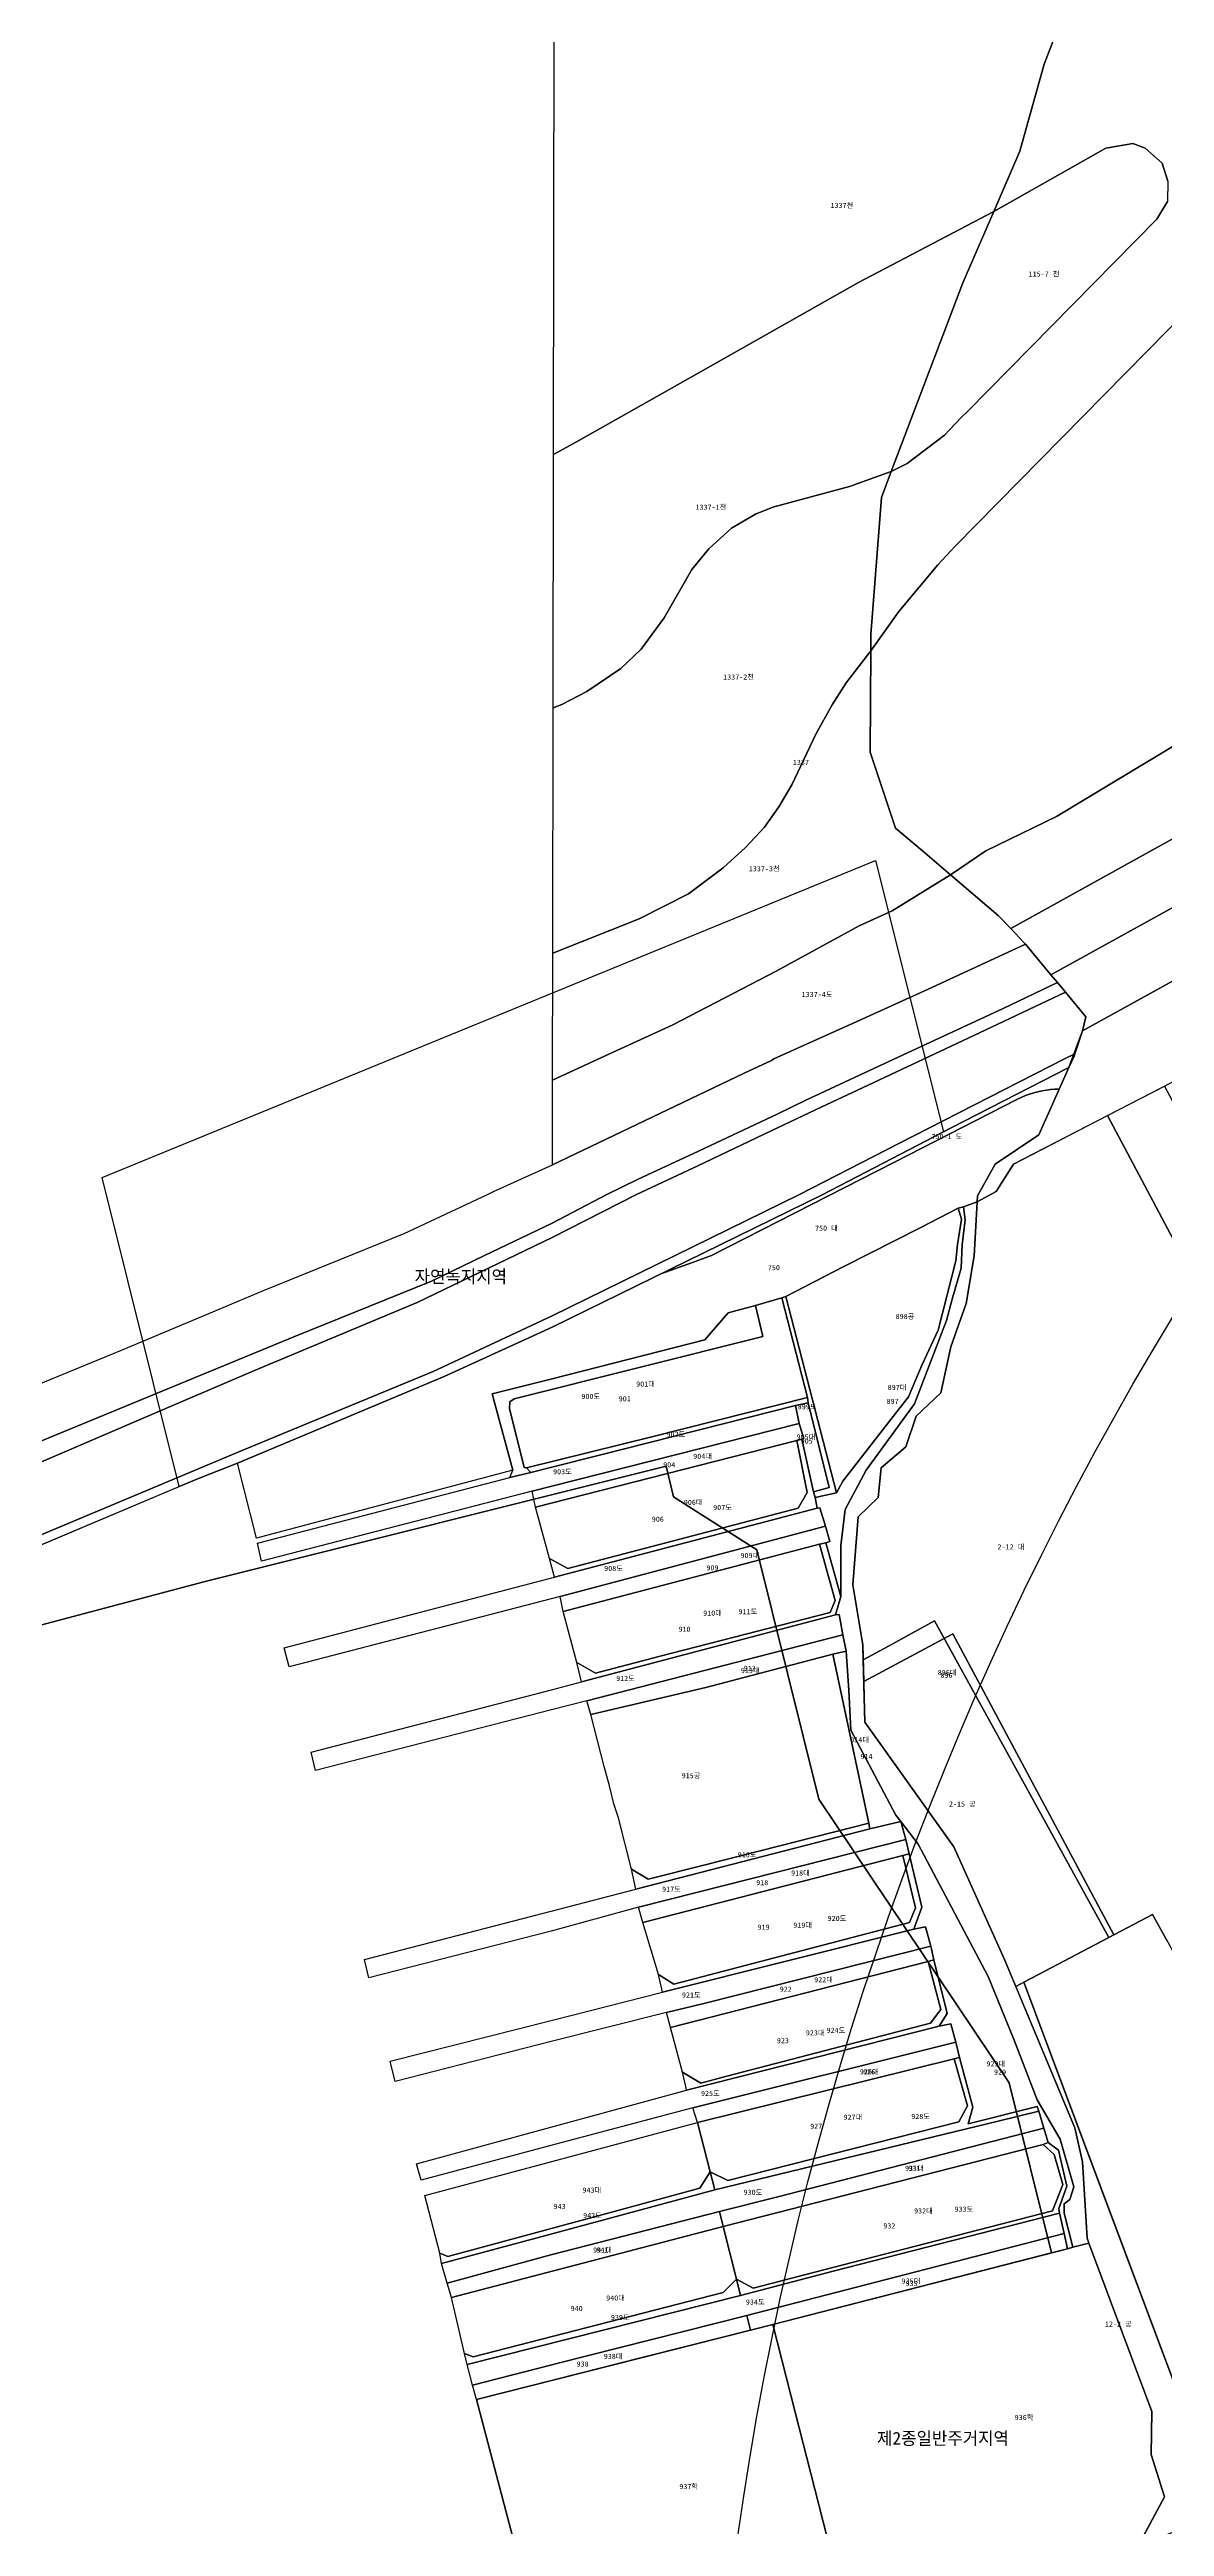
# Model space of a CAD drawing. Header units: metres. Extents: x 198218 to 208474, y 536547 to 547345.
# Drawn here: x 199020 to 199367, y 544816 to 545586 of the extents above; entities that cross this region are included whole.
import ezdxf
from ezdxf.enums import TextEntityAlignment as Align

# ---------------------------------------------------------------- set-up
doc = ezdxf.new("R2010")
doc.units = ezdxf.units.M
for name, color, linetype in [('CENTER_RADIUS', 1, 'Continuous'), ('PARCEL_BONBUN', 7, 'Continuous'), ('PARCEL_BUBUN', 8, 'Continuous'), ('PARCEL_LABEL', 3, 'Continuous'), ('ZONING', 5, 'Continuous'), ('ZONING_LABEL', 6, 'Continuous')]:
    doc.layers.add(name, color=color, linetype=linetype)

msp = doc.modelspace()

# ---------------------------------------------------------------- linework, layer by layer
at = {"layer": 'CENTER_RADIUS'}
msp.add_circle((200224.7, 544673.01), 1000, dxfattribs=at)
at = {"layer": 'PARCEL_BONBUN'}
for points in [[(199334.16, 545592.81), (199329.56, 545580.97), (199322.07, 545553.89), (199313.97, 545535.17), (199271.69, 545512.99), (199222.05, 545484.98), (199185.15, 545464.19), (199177.08, 545459.73), (199177.3, 545593.39), (199334.16, 545592.81)], [(199323.81, 545307.51), (199293.34, 545293.42), (199272.07, 545283.83), (199245.57, 545271.93), (199244.85, 545271.35), (199236.34, 545267.41), (199176.72, 545238.96), (199176.76, 545265.33), (199176.76, 545265.58), (199176.83, 545304.71), (199176.95, 545380.96), (199176.95, 545381.08), (199177.08, 545459.28), (199177.08, 545459.73), (199185.15, 545464.19), (199222.05, 545484.98), (199271.69, 545512.99), (199313.97, 545535.17), (199304.37, 545513), (199282.09, 545454.43), (199279, 545446.31), (199275.75, 545403.77), (199275.72, 545398.64), (199275.52, 545367.23), (199283.39, 545343.58), (199291.74, 545336.49), (199300.46, 545329.09), (199315.35, 545316.44), (199319.22, 545312.39), (199323.34, 545308.07), (199323.81, 545307.51)], [(199304.53, 545225.87), (199302.87, 545225.47), (199291.22, 545219.45), (199267.31, 545207.35), (199249.31, 545198.09), (199248.1, 545197.69), (199239.88, 545195.27), (199231.39, 545192.96), (199224.14, 545184.55), (199176.62, 545172.51), (199158.01, 545167.8), (199164.4, 545144.07), (199084.74, 545122.99), (199078.8, 545146.31), (199143.05, 545173.23), (199176.64, 545188.55), (199210.4, 545205.06), (199260.65, 545229.63), (199282.32, 545240.9), (199300.68, 545250.44), (199337.33, 545269.23), (199334.31, 545262.48), (199327.98, 545248.33), (199314.33, 545239.17), (199308.86, 545229.36), (199308.74, 545227.43), (199304.53, 545225.87)], [(199300.61, 545182.46), (199297.5, 545168.1), (199289.85, 545160.84), (199286.56, 545151.39), (199278.92, 545144.86), (199277.99, 545135.59), (199271.8, 545129.6), (199270.13, 545108.51), (199273.2, 545089.87), (199273.89, 545065.77), (199301.56, 545027.02), (199317.23, 544992.08), (199339.17, 544939.78), (199341.52, 544929.14), (199342.93, 544905.5), (199343.51, 544903.95), (199338.57, 544902.68), (199335.81, 544913.21), (199335.8, 544916.16), (199337.59, 544917.46), (199338.79, 544921.43), (199334.59, 544936.27), (199327.41, 544948.49), (199320.24, 544967.02), (199312.23, 544986.76), (199290.48, 545027.92), (199285.1, 545034.93), (199283.49, 545036.93), (199269.54, 545063.34), (199268.86, 545075.61), (199268.09, 545087.9), (199267.05, 545092.91), (199265.9, 545099.28), (199264.7, 545099.1), (199266.37, 545104.84), (199266.45, 545120.64), (199267.74, 545131.86), (199274.26, 545144.06), (199289.33, 545164.67), (199299.3, 545190.55), (199301.03, 545197.19), (199303.83, 545206.84), (199304.13, 545214.13), (199305.03, 545221.91), (199304.53, 545225.87), (199308.74, 545227.43), (199308.13, 545216.15), (199307.83, 545210.72), (199305.36, 545195.91), (199300.61, 545182.46)], [(199302.87, 545225.47), (199303.89, 545222.06), (199302.71, 545214.25), (199302.1, 545209.1), (199296.69, 545187.56), (199291.66, 545176.96), (199287.46, 545166.87), (199278.59, 545155.6), (199267.05, 545140.71), (199265.09, 545137.04), (199249.31, 545198.09), (199267.31, 545207.35), (199291.22, 545219.45), (199302.87, 545225.47)], [(199266.37, 545104.84), (199261.7, 545121.52), (199263, 545121.95), (199261.59, 545126.71), (199259.84, 545132.44), (199259.06, 545132.32), (199258.41, 545135.58), (199265.09, 545137.04), (199267.05, 545140.71), (199278.59, 545155.6), (199287.46, 545166.87), (199291.66, 545176.96), (199296.69, 545187.56), (199302.1, 545209.1), (199302.71, 545214.25), (199303.89, 545222.06), (199302.87, 545225.47), (199304.53, 545225.87), (199305.03, 545221.91), (199304.13, 545214.13), (199303.83, 545206.84), (199301.03, 545197.19), (199299.3, 545190.55), (199289.33, 545164.67), (199274.26, 545144.06), (199267.74, 545131.86), (199266.45, 545120.64), (199266.37, 545104.84)], [(199168.73, 545144.81), (199168.01, 545144.9), (199163.39, 545163.27), (199163.52, 545165.32), (199164.82, 545166.21), (199242.18, 545185.68), (199239.88, 545195.27), (199248.1, 545197.69), (199256.05, 545166.68), (199208.07, 545154.59), (199168.73, 545144.81)], [(199249.31, 545198.09), (199265.09, 545137.04), (199258.41, 545135.58), (199257.95, 545137.38), (199262.79, 545138.76), (199256.29, 545164.98), (199256.05, 545166.68), (199248.1, 545197.69), (199249.31, 545198.09)], [(199231.39, 545192.96), (199239.88, 545195.27), (199242.18, 545185.68), (199164.82, 545166.21), (199163.52, 545165.32), (199163.39, 545163.27), (199168.01, 545144.9), (199168.73, 545144.81), (199170.03, 545143.37), (199163.46, 545141.79), (199164.4, 545144.07), (199158.01, 545167.8), (199176.62, 545172.51), (199224.14, 545184.55), (199231.39, 545192.96)], [(199256.29, 545164.98), (199252.34, 545164.14), (199191.81, 545148.89), (199176.58, 545145.03), (199170.03, 545143.37), (199168.73, 545144.81), (199208.07, 545154.59), (199256.05, 545166.68), (199256.29, 545164.98)], [(199252.34, 545164.14), (199253.44, 545158.61), (199176.57, 545139.13), (199170.45, 545137.58), (199086.29, 545115.85), (199085.08, 545121.4), (199163.46, 545141.79), (199170.03, 545143.37), (199176.58, 545145.03), (199191.81, 545148.89), (199252.34, 545164.14)], [(199170.45, 545137.58), (199176.57, 545139.13), (199253.44, 545158.61), (199254.94, 545153.86), (199254.32, 545153.72), (199252.71, 545153.29), (199171.53, 545132.55), (199170.45, 545137.58)], [(199254.32, 545153.72), (199254.94, 545153.86), (199253.44, 545158.61), (199252.34, 545164.14), (199256.29, 545164.98), (199262.79, 545138.76), (199257.95, 545137.38), (199254.32, 545153.72)], [(199175.81, 545116.66), (199171.53, 545132.55), (199252.71, 545153.29), (199255.93, 545137.12), (199253.17, 545132.33), (199181.53, 545113.58), (199175.81, 545116.66)], [(199252.71, 545153.29), (199254.32, 545153.72), (199257.95, 545137.38), (199258.41, 545135.58), (199259.06, 545132.32), (199177.37, 545110.88), (199176.53, 545114), (199175.81, 545116.66), (199181.53, 545113.58), (199253.17, 545132.33), (199255.93, 545137.12), (199252.71, 545153.29)], [(199259.84, 545132.44), (199261.59, 545126.71), (199179.14, 545104.81), (199094.93, 545083.02), (199093.37, 545088.92), (199176.52, 545110.66), (199177.37, 545110.88), (199259.06, 545132.32), (199259.84, 545132.44)], [(199180.13, 545100.18), (199179.14, 545104.81), (199261.59, 545126.71), (199263, 545121.95), (199261.7, 545121.52), (199259.76, 545121.11), (199180.13, 545100.18)], [(199190.15, 545081.05), (199184.38, 545084.38), (199180.13, 545100.18), (199259.76, 545121.11), (199264.6, 545103.57), (199263.09, 545099.92), (199210.27, 545086.26), (199190.15, 545081.05)], [(199261.7, 545121.52), (199266.37, 545104.84), (199264.7, 545099.1), (199185.77, 545078.29), (199184.38, 545084.38), (199190.15, 545081.05), (199210.27, 545086.26), (199263.09, 545099.92), (199264.6, 545103.57), (199259.76, 545121.11), (199261.7, 545121.52)], [(199265.9, 545099.28), (199267.05, 545092.91), (199187.42, 545072.38), (199176.46, 545069.58), (199103.1, 545050.82), (199101.72, 545056.49), (199176.47, 545075.88), (199185.77, 545078.29), (199264.7, 545099.1), (199265.9, 545099.28)], [(199267.05, 545092.91), (199268.09, 545087.9), (199263.95, 545086.94), (199224.39, 545076.52), (199188.66, 545068.19), (199187.42, 545072.38), (199267.05, 545092.91)], [(199224.39, 545076.52), (199263.95, 545086.94), (199268.9, 545063.63), (199275.11, 545034.42), (199224.24, 545021.49), (199206.51, 545017.03), (199201.28, 545020.12), (199197.27, 545036.12), (199195.8, 545040.43), (199194.53, 545046.05), (199192.81, 545052.01), (199188.66, 545068.19), (199224.39, 545076.52)], [(199285.1, 545034.93), (199275.45, 545032.64), (199275.11, 545034.42), (199268.9, 545063.63), (199263.95, 545086.94), (199268.09, 545087.9), (199268.86, 545075.61), (199269.54, 545063.34), (199283.49, 545036.93), (199285.1, 545034.93)], [(199285.1, 545034.93), (199286.64, 545029.3), (199221.96, 545012.95), (199203.54, 545008.3), (199176.36, 545000.84), (199119.66, 544986.31), (199118.37, 544992.02), (199176.37, 545007.04), (199202.68, 545013.86), (199275.45, 545032.64), (199285.1, 545034.93)], [(199275.45, 545032.64), (199202.68, 545013.86), (199201.28, 545020.12), (199206.51, 545017.03), (199224.24, 545021.49), (199275.11, 545034.42), (199275.45, 545032.64)], [(199334.59, 544936.27), (199338.79, 544921.43), (199337.59, 544917.46), (199335.8, 544916.16), (199335.81, 544913.21), (199338.57, 544902.68), (199336.86, 544902.17), (199335.8, 544906.94), (199334.37, 544913.27), (199334.22, 544914.72), (199336.66, 544921.58), (199334.06, 544932.8), (199330.89, 544935.16), (199329.48, 544939.68), (199327.98, 544944.92), (199327.43, 544946.34), (199306.01, 544940.97), (199307.39, 544946.13), (199303.26, 544961.64), (199302.11, 544966.35), (199300.62, 544972.05), (199297, 544971.31), (199299.49, 544975.3), (199295.31, 544991.93), (199294.4, 544996.2), (199292.75, 545002.22), (199289.07, 545001.52), (199291.56, 545008.26), (199287.62, 545024.89), (199286.64, 545029.3), (199285.1, 545034.93), (199290.48, 545027.92), (199312.23, 544986.76), (199320.24, 544967.02), (199327.41, 544948.49), (199334.59, 544936.27)], [(199320.78, 544983.64), (199323.31, 544984.98), (199327.87, 544987.4), (199349.75, 544998.91), (199363.3, 545006.05), (199367.91, 544997.68), (199370.11, 544993.69), (199373.83, 544986.95), (199464.74, 545037.04), (199473.02, 545041.6), (199554.59, 544877.63), (199552.49, 544872.44), (199373.15, 544809.77), (199357.54, 544804.32), (199356.97, 544806.39), (199358.92, 544810.04), (199367, 544825.1), (199362.83, 544838.2), (199363.13, 544851.65), (199342.93, 544905.5), (199341.52, 544929.14), (199339.17, 544939.78), (199320.78, 544983.64)], [(199203.54, 545008.3), (199221.96, 545012.95), (199286.64, 545029.3), (199287.62, 545024.89), (199285.63, 545024.32), (199204.83, 545003.55), (199203.54, 545008.3)], [(199204.83, 545003.55), (199285.63, 545024.32), (199289.62, 545008.06), (199287.71, 545003.5), (199214.44, 544984.35), (199209.76, 544987.38), (199204.83, 545003.55)], [(199285.63, 545024.32), (199287.62, 545024.89), (199291.56, 545008.26), (199289.07, 545001.52), (199211.01, 544981.85), (199209.76, 544987.38), (199214.44, 544984.35), (199287.71, 545003.5), (199289.62, 545008.06), (199285.63, 545024.32)], [(199289.07, 545001.52), (199292.75, 545002.22), (199294.4, 544996.2), (199223.78, 544978.35), (199212.19, 544975.55), (199176.31, 544966.52), (199127.91, 544954.1), (199126.32, 544960.48), (199176.32, 544973.1), (199211.01, 544981.85), (199289.07, 545001.52)], [(199212.19, 544975.55), (199223.78, 544978.35), (199294.4, 544996.2), (199295.31, 544991.93), (199293.58, 544991.43), (199213.5, 544970.88), (199212.19, 544975.55)], [(199217.23, 544957.03), (199213.5, 544970.88), (199293.58, 544991.43), (199297.48, 544976.51), (199294.25, 544972.28), (199231, 544955.79), (199222.9, 544953.66), (199217.23, 544957.03)], [(199293.58, 544991.43), (199295.31, 544991.93), (199299.49, 544975.3), (199297, 544971.31), (199218.45, 544951.49), (199218.17, 544952.6), (199217.23, 544957.03), (199222.9, 544953.66), (199231, 544955.79), (199294.25, 544972.28), (199297.48, 544976.51), (199293.58, 544991.43)], [(199297, 544971.31), (199300.62, 544972.05), (199302.11, 544966.35), (199220.37, 544945.99), (199176.26, 544934.24), (199135.91, 544923.49), (199134.45, 544928.6), (199176.27, 544939.92), (199218.45, 544951.49), (199297, 544971.31)], [(199302.11, 544966.35), (199303.26, 544961.64), (199301.65, 544961.23), (199221.82, 544941.4), (199220.37, 544945.99), (199302.11, 544966.35)], [(199221.82, 544941.4), (199301.65, 544961.23), (199305.73, 544946.54), (199303.08, 544941.6), (199231.29, 544923.38), (199225.77, 544926.11), (199221.82, 544941.4)], [(199303.26, 544961.64), (199307.39, 544946.13), (199306.01, 544940.97), (199327.43, 544946.34), (199327.98, 544944.92), (199315.31, 544941.8), (199227.27, 544920.43), (199225.77, 544926.11), (199231.29, 544923.38), (199303.08, 544941.6), (199305.73, 544946.54), (199301.65, 544961.23), (199303.26, 544961.64)], [(199315.31, 544941.8), (199327.98, 544944.92), (199329.48, 544939.68), (199247.19, 544918.41), (199228.64, 544913.73), (199176.21, 544900.33), (199143.98, 544891.51), (199142.23, 544897.64), (199176.22, 544906.75), (199227.27, 544920.43), (199315.31, 544941.8)], [(199141.72, 544900.76), (199137.1, 544918.69), (199221.82, 544941.4), (199225.77, 544926.11), (199222.56, 544921.01), (199197.03, 544914.01), (199144.2, 544899.79), (199141.72, 544900.76)], [(199329.48, 544939.68), (199330.89, 544935.16), (199329.31, 544934.54), (199229.82, 544909.12), (199228.64, 544913.73), (199247.19, 544918.41), (199329.48, 544939.68)], [(199233.99, 544892.68), (199229.82, 544909.12), (199329.31, 544934.54), (199332.72, 544931.47), (199335.4, 544922.11), (199332.24, 544913.97), (199266.68, 544897.09), (199239.16, 544889.94), (199233.99, 544892.68)], [(199330.89, 544935.16), (199334.06, 544932.8), (199336.66, 544921.58), (199334.22, 544914.72), (199334.37, 544913.27), (199264.07, 544895.19), (199235.2, 544887.66), (199233.99, 544892.68), (199239.16, 544889.94), (199266.68, 544897.09), (199332.24, 544913.97), (199335.4, 544922.11), (199332.72, 544931.47), (199329.31, 544934.54), (199330.89, 544935.16)], [(199225.77, 544926.11), (199227.27, 544920.43), (199176.22, 544906.75), (199142.23, 544897.64), (199141.72, 544900.76), (199144.2, 544899.79), (199197.03, 544914.01), (199222.56, 544921.01), (199225.77, 544926.11)], [(199229.82, 544909.12), (199145.33, 544887.01), (199143.98, 544891.51), (199176.21, 544900.33), (199228.64, 544913.73), (199229.82, 544909.12)], [(199334.37, 544913.27), (199335.8, 544906.94), (199237.17, 544881.39), (199178.12, 544866.53), (199176.54, 544866.12), (199151.92, 544859.8), (199150.24, 544866.17), (199235.2, 544887.66), (199264.07, 544895.19), (199334.37, 544913.27)], [(199149.4, 544869.63), (199145.33, 544887.01), (199229.82, 544909.12), (199233.99, 544892.68), (199229.87, 544888.57), (199152.13, 544868.56), (199149.4, 544869.63)], [(199336.86, 544902.17), (199245.28, 544878.67), (199238.29, 544876.88), (199237.17, 544881.39), (199335.8, 544906.94), (199336.86, 544902.17)], [(199343.51, 544903.95), (199363.13, 544851.65), (199362.83, 544838.2), (199367, 544825.1), (199356.97, 544806.39), (199357.54, 544804.32), (199270.47, 544779.58), (199265.66, 544798.72), (199252.19, 544851.36), (199245.28, 544878.67), (199336.86, 544902.17), (199338.57, 544902.68), (199343.51, 544903.95)], [(199233.99, 544892.68), (199235.2, 544887.66), (199150.24, 544866.17), (199149.4, 544869.63), (199152.13, 544868.56), (199229.87, 544888.57), (199233.99, 544892.68)], [(199151.92, 544859.8), (199176.54, 544866.12), (199178.12, 544866.53), (199237.17, 544881.39), (199238.29, 544876.88), (199195.63, 544866.1), (199192.44, 544865.29), (199153.11, 544855.3), (199151.92, 544859.8)], [(199238.29, 544876.88), (199245.28, 544878.67), (199252.19, 544851.36), (199265.66, 544798.72), (199270.47, 544779.58), (199222.25, 544767.08), (199179.59, 544755.05), (199176.02, 544768.57), (199153.11, 544855.3), (199192.44, 544865.29), (199195.63, 544866.1), (199238.29, 544876.88)]]:
    msp.add_lwpolyline(points, close=True, dxfattribs=at)
for points in [[(199454.65, 545308.61), (199320.08, 545239.21), (199314.74, 545230.73), (199308.74, 545227.43), (199308.74, 545227.43), (199308.86, 545229.36), (199314.33, 545239.17), (199327.98, 545248.33), (199337.33, 545269.23), (199338.92, 545272.77), (199339.13, 545273.42), (199341.5, 545280.57), (199342.58, 545284.95), (199336.23, 545292.58), (199333.73, 545295.59), (199331.71, 545298.01), (199323.81, 545307.51), (199323.34, 545308.07), (199319.22, 545312.39), (199315.35, 545316.44), (199300.46, 545329.09), (199291.74, 545336.49), (199283.39, 545343.58), (199275.52, 545367.23), (199275.72, 545398.64), (199275.75, 545403.77), (199279, 545446.31), (199282.09, 545454.43), (199304.37, 545513), (199313.97, 545535.17), (199322.07, 545553.89), (199329.56, 545580.97), (199334.16, 545592.81)], [(199017.05, 545170.82), (199042.82, 545181.43), (199071.23, 545193.3), (199086.98, 545199.88), (199130.61, 545217.61), (199156.53, 545229.78), (199158.43, 545230.67), (199176.72, 545238.96), (199236.34, 545267.41), (199244.85, 545271.35), (199245.57, 545271.93), (199272.07, 545283.83), (199293.34, 545293.42), (199323.81, 545307.51), (199331.71, 545298.01), (199333.73, 545295.59), (199316.82, 545287.53), (199284.26, 545272.47), (199255.5, 545259.04), (199246.57, 545254.76), (199220.56, 545242.47), (199203.39, 545234.55), (199193.63, 545229.73), (199176.69, 545220.88), (199155.42, 545210.71), (199139.2, 545202.82), (199096.32, 545185.49), (199047.39, 545165.3), (198979.91, 545137.55)], [(199009.02, 545142.87), (199049.47, 545160.23), (199084.17, 545175.03), (199134.72, 545196.15), (199176.68, 545216.4), (199202.91, 545229.71), (199221.99, 545238.65), (199244.74, 545249.56), (199260.47, 545257), (199274.85, 545263.72), (199309.56, 545279.97), (199336.23, 545292.58), (199342.58, 545284.95), (199341.5, 545280.57), (199339.13, 545273.42), (199335.89, 545271.89), (199284.46, 545245.58), (199253.35, 545229.64), (199176.65, 545192.08), (199139.7, 545174.73), (199080.5, 545150.32), (198979.15, 545107.86)], [(198979.91, 545137.55), (199047.39, 545165.3), (199096.32, 545185.49), (199139.2, 545202.82), (199155.42, 545210.71), (199176.69, 545220.88), (199193.63, 545229.73), (199203.39, 545234.55), (199220.56, 545242.47), (199246.57, 545254.76), (199255.5, 545259.04), (199284.26, 545272.47), (199316.82, 545287.53), (199333.73, 545295.59), (199336.23, 545292.58), (199309.56, 545279.97), (199274.85, 545263.72), (199260.47, 545257), (199244.74, 545249.56), (199221.99, 545238.65), (199202.91, 545229.71), (199176.68, 545216.4), (199134.72, 545196.15), (199084.17, 545175.03), (199049.47, 545160.23), (199009.02, 545142.87)], [(198979.15, 545107.86), (199080.5, 545150.32), (199139.7, 545174.73), (199176.65, 545192.08), (199253.35, 545229.64), (199284.46, 545245.58), (199335.89, 545271.89), (199339.13, 545273.42), (199339.13, 545273.42), (199338.92, 545272.77), (199337.33, 545269.23), (199300.68, 545250.44), (199282.32, 545240.9), (199260.65, 545229.63), (199176.64, 545188.55), (199143.05, 545173.23), (199078.8, 545146.31), (199067.26, 545141.75), (198982.21, 545105.84)], [(199367.91, 544997.68), (199363.3, 545006.05), (199349.75, 544998.92), (199327.87, 544987.4), (199320.78, 544983.64), (199317.23, 544992.08), (199301.56, 545027.02), (199301.56, 545027.02), (199273.89, 545065.77), (199273.34, 545085.12), (199273.2, 545089.87), (199270.13, 545108.51), (199271.8, 545129.6), (199277.99, 545135.59), (199278.92, 545144.86), (199286.56, 545151.39), (199289.85, 545160.84), (199297.5, 545168.1), (199300.61, 545182.46), (199305.36, 545195.91), (199307.83, 545210.72), (199308.13, 545216.15), (199308.74, 545227.43), (199314.74, 545230.73), (199320.08, 545239.21), (199349.25, 545254.26), (199367.03, 545263.42)]]:
    msp.add_lwpolyline(points, dxfattribs=at)
at = {"layer": 'PARCEL_BUBUN'}
for points in [[(199841.87, 545656.81), (199658.51, 545554.39), (199660.31, 545549.67), (199633.94, 545535.3), (199562.6, 545488.88), (199565.1, 545484.07), (199482.56, 545431.99), (199435.28, 545402.15), (199431.87, 545406.2), (199370.42, 545369.49), (199333.41, 545347.19), (199311.45, 545336.49), (199300.46, 545329.09), (199291.74, 545336.49), (199283.39, 545343.58), (199275.52, 545367.23), (199275.72, 545398.64), (199284.43, 545410.88), (199296.6, 545425.45), (199301.99, 545431.24), (199381.28, 545511.81), (199464.77, 545595.04)], [(199368.09, 545544.63), (199366.27, 545550.26), (199360.98, 545554.91), (199357.2, 545556.35), (199354.78, 545555.93), (199348.78, 545554.87), (199313.97, 545535.17), (199322.07, 545553.89), (199329.56, 545580.97), (199334.16, 545592.81)], [(199381.28, 545511.81), (199301.99, 545431.24), (199296.6, 545425.45), (199284.43, 545410.88), (199275.72, 545398.64), (199275.75, 545403.77), (199279, 545446.31), (199282.09, 545454.43), (199287.07, 545456.88), (199298.61, 545465.7), (199303.82, 545471.22), (199305.76, 545473.07), (199364.6, 545532.78), (199367.96, 545538.32)], [(199017.05, 545170.82), (199042.82, 545181.43), (199071.23, 545193.3), (199086.98, 545199.88), (199130.61, 545217.61), (199156.53, 545229.78), (199158.43, 545230.67), (199176.72, 545238.96), (199236.34, 545267.41), (199244.85, 545271.35), (199245.57, 545271.93), (199272.07, 545283.83), (199293.34, 545293.42), (199323.81, 545307.51), (199331.71, 545298.01), (199333.73, 545295.59), (199316.82, 545287.53), (199284.26, 545272.47), (199255.5, 545259.04), (199246.57, 545254.76), (199220.56, 545242.47), (199203.39, 545234.55), (199193.63, 545229.73), (199176.69, 545220.88), (199155.42, 545210.71), (199139.2, 545202.82), (199096.32, 545185.49), (199047.39, 545165.3), (198979.91, 545137.55)], [(199009.02, 545142.87), (199049.47, 545160.23), (199084.17, 545175.03), (199134.72, 545196.15), (199176.68, 545216.4), (199202.91, 545229.71), (199221.99, 545238.65), (199244.74, 545249.56), (199260.47, 545257), (199274.85, 545263.72), (199309.56, 545279.97), (199336.23, 545292.58), (199342.58, 545284.95), (199341.5, 545280.57), (199339.13, 545273.42), (199335.89, 545271.89), (199284.46, 545245.58), (199253.35, 545229.64), (199176.65, 545192.08), (199139.7, 545174.73), (199080.5, 545150.32), (198979.15, 545107.86)], [(198979.91, 545137.55), (199047.39, 545165.3), (199096.32, 545185.49), (199139.2, 545202.82), (199155.42, 545210.71), (199176.69, 545220.88), (199193.63, 545229.73), (199203.39, 545234.55), (199220.56, 545242.47), (199246.57, 545254.76), (199255.5, 545259.04), (199284.26, 545272.47), (199316.82, 545287.53), (199333.73, 545295.59), (199336.23, 545292.58), (199309.56, 545279.97), (199274.85, 545263.72), (199260.47, 545257), (199244.74, 545249.56), (199221.99, 545238.65), (199202.91, 545229.71), (199176.68, 545216.4), (199134.72, 545196.15), (199084.17, 545175.03), (199049.47, 545160.23), (199009.02, 545142.87)], [(198979.15, 545107.86), (199080.5, 545150.32), (199139.7, 545174.73), (199176.65, 545192.08), (199253.35, 545229.64), (199284.46, 545245.58), (199335.89, 545271.89), (199339.13, 545273.42), (199339.13, 545273.42), (199338.92, 545272.77), (199337.33, 545269.23), (199300.68, 545250.44), (199282.32, 545240.9), (199260.65, 545229.63), (199176.64, 545188.55), (199143.05, 545173.23), (199078.8, 545146.31), (199067.26, 545141.75), (198982.21, 545105.84)], [(199367.91, 544997.68), (199363.3, 545006.05), (199349.75, 544998.92), (199331.39, 545032.23), (199295.48, 545097.32), (199281.21, 545089.45), (199273.34, 545085.12), (199273.2, 545089.87), (199270.13, 545108.51), (199270.13, 545108.51), (199271.8, 545129.6), (199277.99, 545135.59), (199278.92, 545144.86), (199286.56, 545151.39), (199289.85, 545160.84), (199297.5, 545168.1), (199300.61, 545182.46), (199305.36, 545195.91), (199307.83, 545210.72), (199308.13, 545216.15), (199308.74, 545227.43), (199314.74, 545230.73), (199320.08, 545239.21), (199349.25, 545254.26), (199437.31, 545088.65)]]:
    msp.add_lwpolyline(points, dxfattribs=at)
for points in [[(199334.16, 545592.81), (199329.56, 545580.97), (199322.07, 545553.89), (199313.97, 545535.17), (199271.69, 545512.99), (199222.05, 545484.98), (199185.15, 545464.19), (199177.08, 545459.73), (199177.3, 545593.39), (199334.16, 545592.81)], [(199313.97, 545535.17), (199348.78, 545554.87), (199357.2, 545556.35), (199360.98, 545554.91), (199366.27, 545550.26), (199368.09, 545544.63), (199367.96, 545538.32), (199364.6, 545532.78), (199305.76, 545473.07), (199303.82, 545471.22), (199298.61, 545465.7), (199287.07, 545456.88), (199282.09, 545454.43), (199304.37, 545513), (199313.97, 545535.17)], [(199271.69, 545512.99), (199313.97, 545535.17), (199304.37, 545513), (199282.09, 545454.43), (199269.09, 545449.78), (199245.31, 545443.28), (199239.85, 545441.1), (199232.42, 545436.75), (199225.36, 545430.42), (199220.07, 545423.98), (199211.5, 545408.91), (199204.31, 545399.15), (199198.02, 545393.22), (199187.44, 545386), (199179.64, 545381.98), (199176.95, 545380.96), (199176.95, 545381.08), (199177.08, 545459.28), (199177.08, 545459.73), (199185.15, 545464.19), (199222.05, 545484.98), (199271.69, 545512.99)], [(199300.46, 545329.09), (199311.45, 545336.49), (199333.41, 545347.19), (199370.42, 545369.49), (199431.87, 545406.2), (199435.28, 545402.15), (199482.56, 545431.99), (199539.4, 545467.86), (199553.54, 545442.16), (199319.22, 545312.39), (199315.35, 545316.44), (199300.46, 545329.09)], [(199269.09, 545449.78), (199282.09, 545454.43), (199279, 545446.31), (199275.75, 545403.77), (199275.72, 545398.64), (199268.01, 545388.79), (199263.71, 545381.92), (199258.67, 545372.82), (199251.14, 545357.01), (199247.17, 545350.26), (199242.63, 545343.86), (199236.72, 545337.61), (199229.85, 545331.24), (199219.02, 545323.18), (199203.74, 545315.41), (199176.83, 545304.71), (199176.95, 545380.96), (199179.64, 545381.98), (199187.44, 545386), (199198.02, 545393.22), (199204.31, 545399.15), (199211.5, 545408.91), (199220.07, 545423.98), (199225.36, 545430.42), (199232.42, 545436.75), (199239.85, 545441.1), (199245.31, 545443.28), (199269.09, 545449.78)], [(199319.22, 545312.39), (199553.54, 545442.16), (199562.72, 545425.47), (199331.71, 545298.01), (199323.81, 545307.51), (199323.34, 545308.07), (199319.22, 545312.39)], [(199331.71, 545298.01), (199562.72, 545425.47), (199572.36, 545407.95), (199341.5, 545280.57), (199342.58, 545284.95), (199336.23, 545292.58), (199333.73, 545295.59), (199331.71, 545298.01)], [(199341.5, 545280.57), (199572.36, 545407.95), (199587.28, 545380.83), (199454.65, 545308.61), (199320.08, 545239.21), (199314.74, 545230.73), (199308.74, 545227.43), (199308.86, 545229.36), (199314.33, 545239.17), (199327.98, 545248.33), (199337.33, 545269.23), (199338.92, 545272.77), (199339.13, 545273.42), (199341.5, 545280.57)], [(199275.72, 545398.64), (199275.52, 545367.23), (199283.39, 545343.58), (199291.74, 545336.49), (199300.46, 545329.09), (199282.35, 545317.94), (199272.15, 545313.26), (199246.28, 545299.18), (199214.2, 545282.44), (199202.87, 545277.31), (199193.15, 545272.79), (199176.76, 545265.33), (199176.76, 545265.58), (199176.83, 545304.71), (199203.74, 545315.41), (199219.02, 545323.18), (199229.85, 545331.24), (199236.72, 545337.61), (199242.63, 545343.86), (199247.17, 545350.26), (199251.14, 545357.01), (199258.67, 545372.82), (199263.71, 545381.92), (199268.01, 545388.79), (199275.72, 545398.64)], [(199282.35, 545317.94), (199300.46, 545329.09), (199315.35, 545316.44), (199319.22, 545312.39), (199323.34, 545308.07), (199323.81, 545307.51), (199293.34, 545293.42), (199272.07, 545283.83), (199245.57, 545271.93), (199244.85, 545271.35), (199236.34, 545267.41), (199176.72, 545238.96), (199176.76, 545265.33), (199193.15, 545272.79), (199202.87, 545277.31), (199214.2, 545282.44), (199246.28, 545299.18), (199272.15, 545313.26), (199282.35, 545317.94)], [(199226.16, 545210.84), (199220.3, 545208.59), (199210.4, 545205.06), (199260.65, 545229.63), (199282.32, 545240.9), (199300.68, 545250.44), (199337.33, 545269.23), (199334.31, 545262.48), (199334.31, 545262.48), (199332.96, 545262.45), (199331.62, 545262.36), (199330.29, 545262.2), (199328.96, 545261.98), (199327.65, 545261.7), (199326.35, 545261.35), (199325.07, 545260.95), (199323.81, 545260.49), (199322.64, 545259.99), (199321.36, 545259.38), (199283.06, 545239.85), (199226.16, 545210.84)], [(199210.4, 545205.06), (199220.3, 545208.59), (199226.16, 545210.84), (199283.06, 545239.85), (199321.36, 545259.38), (199322.64, 545259.99), (199323.81, 545260.49), (199325.07, 545260.95), (199326.35, 545261.35), (199327.65, 545261.7), (199328.96, 545261.98), (199330.29, 545262.2), (199331.62, 545262.36), (199332.96, 545262.45), (199334.31, 545262.48), (199334.31, 545262.48), (199327.98, 545248.33), (199314.33, 545239.17), (199308.86, 545229.36), (199308.74, 545227.43), (199304.53, 545225.87), (199302.87, 545225.47), (199291.22, 545219.45), (199267.31, 545207.35), (199249.31, 545198.09), (199248.1, 545197.69), (199239.88, 545195.27), (199231.39, 545192.96), (199224.14, 545184.55), (199176.62, 545172.51), (199158.01, 545167.8), (199164.4, 545144.07), (199084.74, 545122.99), (199078.8, 545146.31), (199143.05, 545173.23), (199176.64, 545188.55), (199210.4, 545205.06)], [(199349.25, 545254.26), (199367.03, 545263.42), (199371.2, 545255.6), (199371.21, 545255.57), (199371.21, 545255.57), (199450.9, 545105.67), (199553.61, 545162.34), (199556.8, 545156.55), (199456.37, 545101.16), (199478.17, 545054.47), (199469.1, 545049.47), (199469.59, 545048.49), (199473.02, 545041.6), (199464.76, 545037.04), (199437.31, 545088.65), (199349.25, 545254.26)], [(199308.74, 545227.43), (199308.13, 545216.15), (199307.83, 545210.72), (199305.36, 545195.91), (199300.61, 545182.46), (199297.5, 545168.1), (199289.85, 545160.84), (199286.56, 545151.39), (199278.92, 545144.86), (199277.99, 545135.59), (199271.8, 545129.6), (199270.13, 545108.51), (199273.2, 545089.87), (199273.89, 545065.77), (199301.56, 545027.02), (199317.23, 544992.08), (199339.17, 544939.78), (199341.52, 544929.14), (199342.93, 544905.5), (199343.51, 544903.95), (199338.57, 544902.68), (199335.81, 544913.21), (199335.8, 544916.16), (199337.59, 544917.46), (199338.79, 544921.43), (199334.59, 544936.27), (199327.41, 544948.49), (199320.24, 544967.02), (199312.23, 544986.76), (199290.48, 545027.92), (199285.1, 545034.93), (199283.49, 545036.93), (199269.54, 545063.34), (199268.86, 545075.61), (199268.09, 545087.9), (199267.05, 545092.91), (199265.9, 545099.28), (199264.7, 545099.1), (199266.37, 545104.84), (199266.45, 545120.64), (199267.74, 545131.86), (199274.26, 545144.06), (199289.33, 545164.67), (199299.3, 545190.55), (199301.03, 545197.19), (199303.83, 545206.84), (199304.13, 545214.13), (199305.03, 545221.91), (199304.53, 545225.87), (199308.74, 545227.43)], [(199302.87, 545225.47), (199303.89, 545222.06), (199302.71, 545214.25), (199302.1, 545209.1), (199296.69, 545187.56), (199291.66, 545176.96), (199287.46, 545166.87), (199278.59, 545155.6), (199267.05, 545140.71), (199265.09, 545137.04), (199249.31, 545198.09), (199267.31, 545207.35), (199291.22, 545219.45), (199302.87, 545225.47)], [(199304.53, 545225.87), (199305.03, 545221.91), (199304.13, 545214.13), (199303.83, 545206.84), (199301.03, 545197.19), (199299.3, 545190.55), (199289.33, 545164.67), (199274.26, 545144.06), (199267.74, 545131.86), (199266.45, 545120.64), (199266.37, 545104.84), (199261.7, 545121.52), (199263, 545121.95), (199261.59, 545126.71), (199259.84, 545132.44), (199259.06, 545132.32), (199258.41, 545135.58), (199265.09, 545137.04), (199267.05, 545140.71), (199278.59, 545155.6), (199287.46, 545166.87), (199291.66, 545176.96), (199296.69, 545187.56), (199302.1, 545209.1), (199302.71, 545214.25), (199303.89, 545222.06), (199302.87, 545225.47), (199304.53, 545225.87)], [(199239.88, 545195.27), (199248.1, 545197.69), (199256.05, 545166.68), (199208.07, 545154.59), (199168.73, 545144.81), (199168.01, 545144.9), (199163.39, 545163.27), (199163.52, 545165.32), (199164.82, 545166.21), (199242.18, 545185.68), (199239.88, 545195.27)], [(199249.31, 545198.09), (199265.09, 545137.04), (199258.41, 545135.58), (199257.95, 545137.38), (199262.79, 545138.76), (199256.29, 545164.98), (199256.05, 545166.68), (199248.1, 545197.69), (199249.31, 545198.09)], [(199231.39, 545192.96), (199239.88, 545195.27), (199242.18, 545185.68), (199164.82, 545166.21), (199163.52, 545165.32), (199163.39, 545163.27), (199168.01, 545144.9), (199168.73, 545144.81), (199170.03, 545143.37), (199163.46, 545141.79), (199164.4, 545144.07), (199158.01, 545167.8), (199176.62, 545172.51), (199224.14, 545184.55), (199231.39, 545192.96)], [(199256.29, 545164.98), (199252.34, 545164.14), (199191.81, 545148.89), (199176.58, 545145.03), (199170.03, 545143.37), (199168.73, 545144.81), (199208.07, 545154.59), (199256.05, 545166.68), (199256.29, 545164.98)], [(199252.34, 545164.14), (199253.44, 545158.61), (199176.57, 545139.13), (199170.45, 545137.58), (199086.29, 545115.85), (199085.08, 545121.4), (199163.46, 545141.79), (199170.03, 545143.37), (199176.58, 545145.03), (199191.81, 545148.89), (199252.34, 545164.14)], [(199253.44, 545158.61), (199254.94, 545153.86), (199254.32, 545153.72), (199252.71, 545153.29), (199171.53, 545132.55), (199170.45, 545137.58), (199176.57, 545139.13), (199253.44, 545158.61)], [(199252.34, 545164.14), (199256.29, 545164.98), (199262.79, 545138.76), (199257.95, 545137.38), (199254.32, 545153.72), (199254.94, 545153.86), (199253.44, 545158.61), (199252.34, 545164.14)], [(199252.71, 545153.29), (199255.93, 545137.12), (199253.17, 545132.33), (199181.53, 545113.58), (199175.81, 545116.66), (199171.53, 545132.55), (199252.71, 545153.29)], [(199252.71, 545153.29), (199254.32, 545153.72), (199257.95, 545137.38), (199258.41, 545135.58), (199259.06, 545132.32), (199177.37, 545110.88), (199176.53, 545114), (199175.81, 545116.66), (199181.53, 545113.58), (199253.17, 545132.33), (199255.93, 545137.12), (199252.71, 545153.29)], [(199259.84, 545132.44), (199261.59, 545126.71), (199179.14, 545104.81), (199094.93, 545083.02), (199093.37, 545088.92), (199176.52, 545110.66), (199177.37, 545110.88), (199259.06, 545132.32), (199259.84, 545132.44)], [(199261.59, 545126.71), (199263, 545121.95), (199261.7, 545121.52), (199259.76, 545121.11), (199180.13, 545100.18), (199179.14, 545104.81), (199261.59, 545126.71)], [(199259.76, 545121.11), (199264.6, 545103.57), (199263.09, 545099.92), (199210.27, 545086.26), (199190.15, 545081.05), (199184.38, 545084.38), (199180.13, 545100.18), (199259.76, 545121.11)], [(199261.7, 545121.52), (199266.37, 545104.84), (199264.7, 545099.1), (199185.77, 545078.29), (199184.38, 545084.38), (199190.15, 545081.05), (199210.27, 545086.26), (199263.09, 545099.92), (199264.6, 545103.57), (199259.76, 545121.11), (199261.7, 545121.52)], [(199265.9, 545099.28), (199267.05, 545092.91), (199187.42, 545072.38), (199176.46, 545069.58), (199103.1, 545050.82), (199101.72, 545056.49), (199176.47, 545075.88), (199185.77, 545078.29), (199264.7, 545099.1), (199265.9, 545099.28)], [(199273.34, 545085.12), (199281.21, 545089.45), (199295.48, 545097.32), (199331.39, 545032.23), (199349.75, 544998.92), (199327.87, 544987.4), (199320.78, 544983.64), (199317.23, 544992.08), (199301.56, 545027.02), (199273.89, 545065.77), (199273.34, 545085.12)], [(199268.09, 545087.9), (199263.95, 545086.94), (199224.39, 545076.52), (199188.66, 545068.19), (199187.42, 545072.38), (199267.05, 545092.91), (199268.09, 545087.9)], [(199224.39, 545076.52), (199263.95, 545086.94), (199268.9, 545063.63), (199275.11, 545034.42), (199224.24, 545021.49), (199206.51, 545017.03), (199201.28, 545020.12), (199197.27, 545036.12), (199195.8, 545040.43), (199194.53, 545046.05), (199192.81, 545052.01), (199188.66, 545068.19), (199224.39, 545076.52)], [(199263.95, 545086.94), (199268.09, 545087.9), (199268.86, 545075.61), (199269.54, 545063.34), (199283.49, 545036.93), (199285.1, 545034.93), (199275.45, 545032.64), (199275.11, 545034.42), (199268.9, 545063.63), (199263.95, 545086.94)], [(199285.1, 545034.93), (199286.64, 545029.3), (199221.96, 545012.95), (199203.54, 545008.3), (199176.36, 545000.84), (199119.66, 544986.31), (199118.37, 544992.02), (199176.37, 545007.04), (199202.68, 545013.86), (199275.45, 545032.64), (199285.1, 545034.93)], [(199275.45, 545032.64), (199202.68, 545013.86), (199201.28, 545020.12), (199206.51, 545017.03), (199224.24, 545021.49), (199275.11, 545034.42), (199275.45, 545032.64)], [(199286.64, 545029.3), (199285.1, 545034.93), (199290.48, 545027.92), (199312.23, 544986.76), (199320.24, 544967.02), (199327.41, 544948.49), (199334.59, 544936.27), (199338.79, 544921.43), (199337.59, 544917.46), (199335.8, 544916.16), (199335.81, 544913.21), (199338.57, 544902.68), (199336.86, 544902.17), (199335.8, 544906.94), (199334.37, 544913.27), (199334.22, 544914.72), (199336.66, 544921.58), (199334.06, 544932.8), (199330.89, 544935.16), (199329.48, 544939.68), (199327.98, 544944.92), (199327.43, 544946.34), (199306.01, 544940.97), (199307.39, 544946.13), (199303.26, 544961.64), (199302.11, 544966.35), (199300.62, 544972.05), (199297, 544971.31), (199299.49, 544975.3), (199295.31, 544991.93), (199294.4, 544996.2), (199292.75, 545002.22), (199289.07, 545001.52), (199291.56, 545008.26), (199287.62, 545024.89), (199286.64, 545029.3)], [(199323.31, 544984.98), (199327.87, 544987.4), (199349.75, 544998.91), (199363.3, 545006.05), (199367.91, 544997.68), (199370.11, 544993.69), (199373.83, 544986.95), (199464.74, 545037.04), (199546.66, 544875.95), (199498.85, 544859.24), (199493.49, 544859.48), (199457.68, 544846.96), (199453.62, 544843.43), (199385.37, 544819.57), (199350.52, 544912.44), (199323.31, 544984.98)], [(199286.64, 545029.3), (199287.62, 545024.89), (199285.63, 545024.32), (199204.83, 545003.55), (199203.54, 545008.3), (199221.96, 545012.95), (199286.64, 545029.3)], [(199289.62, 545008.06), (199287.71, 545003.5), (199214.44, 544984.35), (199209.76, 544987.38), (199204.83, 545003.55), (199285.63, 545024.32), (199289.62, 545008.06)], [(199285.63, 545024.32), (199287.62, 545024.89), (199291.56, 545008.26), (199289.07, 545001.52), (199211.01, 544981.85), (199209.76, 544987.38), (199214.44, 544984.35), (199287.71, 545003.5), (199289.62, 545008.06), (199285.63, 545024.32)], [(199289.07, 545001.52), (199292.75, 545002.22), (199294.4, 544996.2), (199223.78, 544978.35), (199212.19, 544975.55), (199176.31, 544966.52), (199127.91, 544954.1), (199126.32, 544960.48), (199176.32, 544973.1), (199211.01, 544981.85), (199289.07, 545001.52)], [(199294.4, 544996.2), (199295.31, 544991.93), (199293.58, 544991.43), (199213.5, 544970.88), (199212.19, 544975.55), (199223.78, 544978.35), (199294.4, 544996.2)], [(199297.48, 544976.51), (199294.25, 544972.28), (199231, 544955.79), (199222.9, 544953.66), (199217.23, 544957.03), (199213.5, 544970.88), (199293.58, 544991.43), (199297.48, 544976.51)], [(199293.58, 544991.43), (199295.31, 544991.93), (199299.49, 544975.3), (199297, 544971.31), (199218.45, 544951.49), (199218.17, 544952.6), (199217.23, 544957.03), (199222.9, 544953.66), (199231, 544955.79), (199294.25, 544972.28), (199297.48, 544976.51), (199293.58, 544991.43)], [(199358.92, 544810.04), (199367, 544825.1), (199362.83, 544838.2), (199363.13, 544851.65), (199342.93, 544905.5), (199341.52, 544929.14), (199339.17, 544939.78), (199320.78, 544983.64), (199323.31, 544984.98), (199350.52, 544912.44), (199385.37, 544819.57), (199370.4, 544814.33), (199358.92, 544810.04)], [(199297, 544971.31), (199300.62, 544972.05), (199302.11, 544966.35), (199220.37, 544945.99), (199176.26, 544934.24), (199135.91, 544923.49), (199134.45, 544928.6), (199176.27, 544939.92), (199218.45, 544951.49), (199297, 544971.31)], [(199302.11, 544966.35), (199303.26, 544961.64), (199301.65, 544961.23), (199221.82, 544941.4), (199220.37, 544945.99), (199302.11, 544966.35)], [(199301.65, 544961.23), (199305.73, 544946.54), (199303.08, 544941.6), (199231.29, 544923.38), (199225.77, 544926.11), (199221.82, 544941.4), (199301.65, 544961.23)], [(199303.26, 544961.64), (199307.39, 544946.13), (199306.01, 544940.97), (199327.43, 544946.34), (199327.98, 544944.92), (199315.31, 544941.8), (199227.27, 544920.43), (199225.77, 544926.11), (199231.29, 544923.38), (199303.08, 544941.6), (199305.73, 544946.54), (199301.65, 544961.23), (199303.26, 544961.64)], [(199315.31, 544941.8), (199327.98, 544944.92), (199329.48, 544939.68), (199247.19, 544918.41), (199228.64, 544913.73), (199176.21, 544900.33), (199143.98, 544891.51), (199142.23, 544897.64), (199176.22, 544906.75), (199227.27, 544920.43), (199315.31, 544941.8)], [(199221.82, 544941.4), (199225.77, 544926.11), (199222.56, 544921.01), (199197.03, 544914.01), (199144.2, 544899.79), (199141.72, 544900.76), (199137.1, 544918.69), (199221.82, 544941.4)], [(199329.48, 544939.68), (199330.89, 544935.16), (199329.31, 544934.54), (199229.82, 544909.12), (199228.64, 544913.73), (199247.19, 544918.41), (199329.48, 544939.68)], [(199329.31, 544934.54), (199332.72, 544931.47), (199335.4, 544922.11), (199332.24, 544913.97), (199266.68, 544897.09), (199239.16, 544889.94), (199233.99, 544892.68), (199229.82, 544909.12), (199329.31, 544934.54)], [(199330.89, 544935.16), (199334.06, 544932.8), (199336.66, 544921.58), (199334.22, 544914.72), (199334.37, 544913.27), (199264.07, 544895.19), (199235.2, 544887.66), (199233.99, 544892.68), (199239.16, 544889.94), (199266.68, 544897.09), (199332.24, 544913.97), (199335.4, 544922.11), (199332.72, 544931.47), (199329.31, 544934.54), (199330.89, 544935.16)], [(199225.77, 544926.11), (199227.27, 544920.43), (199176.22, 544906.75), (199142.23, 544897.64), (199141.72, 544900.76), (199144.2, 544899.79), (199197.03, 544914.01), (199222.56, 544921.01), (199225.77, 544926.11)], [(199229.82, 544909.12), (199145.33, 544887.01), (199143.98, 544891.51), (199176.21, 544900.33), (199228.64, 544913.73), (199229.82, 544909.12)], [(199334.37, 544913.27), (199335.8, 544906.94), (199237.17, 544881.39), (199178.12, 544866.53), (199176.54, 544866.12), (199151.92, 544859.8), (199150.24, 544866.17), (199235.2, 544887.66), (199264.07, 544895.19), (199334.37, 544913.27)], [(199233.99, 544892.68), (199229.87, 544888.57), (199152.13, 544868.56), (199149.4, 544869.63), (199145.33, 544887.01), (199229.82, 544909.12), (199233.99, 544892.68)], [(199335.8, 544906.94), (199336.86, 544902.17), (199245.28, 544878.67), (199238.29, 544876.88), (199237.17, 544881.39), (199335.8, 544906.94)], [(199343.51, 544903.95), (199363.13, 544851.65), (199362.83, 544838.2), (199367, 544825.1), (199356.97, 544806.39), (199357.54, 544804.32), (199270.47, 544779.58), (199265.66, 544798.72), (199252.19, 544851.36), (199245.28, 544878.67), (199336.86, 544902.17), (199338.57, 544902.68), (199343.51, 544903.95)], [(199233.99, 544892.68), (199235.2, 544887.66), (199150.24, 544866.17), (199149.4, 544869.63), (199152.13, 544868.56), (199229.87, 544888.57), (199233.99, 544892.68)], [(199237.17, 544881.39), (199238.29, 544876.88), (199195.63, 544866.1), (199192.44, 544865.29), (199153.11, 544855.3), (199151.92, 544859.8), (199176.54, 544866.12), (199178.12, 544866.53), (199237.17, 544881.39)], [(199238.29, 544876.88), (199245.28, 544878.67), (199252.19, 544851.36), (199265.66, 544798.72), (199270.47, 544779.58), (199222.25, 544767.08), (199179.59, 544755.05), (199176.02, 544768.57), (199153.11, 544855.3), (199192.44, 544865.29), (199195.63, 544866.1), (199238.29, 544876.88)]]:
    msp.add_lwpolyline(points, close=True, dxfattribs=at)
at = {"layer": 'ZONING'}
for points in [[(199881, 545578.22), (199341.5, 545280.57), (199339.13, 545273.42), (199338.92, 545272.77), (199337.33, 545269.23), (199300.68, 545250.44), (199282.32, 545240.9), (199260.65, 545229.63), (199176.64, 545188.55), (199143.05, 545173.23), (199078.8, 545146.31), (199067.26, 545141.75), (198982.21, 545105.84)], [(199385.36, 544819.56), (199348.21, 544918.61), (199323.31, 544984.99), (199327.87, 544987.4), (199351.31, 544999.73), (199301.22, 545093.22), (199273.53, 545078.38), (199273.2, 545089.87), (199270.13, 545108.51), (199271.8, 545129.6), (199277.99, 545135.59), (199278.92, 545144.86), (199286.56, 545151.39), (199289.85, 545160.84), (199297.5, 545168.1), (199300.61, 545182.46), (199305.36, 545195.91), (199307.83, 545210.72), (199308.13, 545216.15), (199308.74, 545227.43), (199308.86, 545229.36), (199314.33, 545239.17), (199327.98, 545248.33), (199337.33, 545269.23), (199341.5, 545280.57), (199593.55, 545419.64)], [(198982.21, 545105.84), (199060.76, 545139.01), (199060.74, 545139), (199067.26, 545141.75), (199078.8, 545146.31), (199143.05, 545173.23), (199176.64, 545188.55), (199260.65, 545229.63), (199282.32, 545240.9), (199298.28, 545249.19), (199300.68, 545250.44), (199337.33, 545269.23), (199327.98, 545248.33), (199314.33, 545239.17), (199308.86, 545229.36), (199308.74, 545227.43), (199308.13, 545216.15), (199307.83, 545210.72), (199305.36, 545195.91), (199300.61, 545182.46), (199297.5, 545168.1), (199289.85, 545160.84), (199286.56, 545151.39), (199278.92, 545144.86), (199277.99, 545135.59), (199271.8, 545129.6), (199270.13, 545108.51), (199273.2, 545089.87), (199273.53, 545078.38), (199301.22, 545093.22), (199351.31, 544999.73), (199327.87, 544987.4), (199323.31, 544984.99), (199348.21, 544918.61), (199385.36, 544819.56)], [(198985.46, 545087.44), (199068.35, 545109.39), (199212.06, 545145.3), (199214.43, 545135.79), (199240.24, 545119.33), (199259.55, 545041.86), (199318.68, 544953.68), (199331.85, 544900.88), (199245.28, 544878.67), (199238.29, 544876.88), (199153.11, 544855.3), (199179.59, 544755.05)], [(199358.92, 544810.03), (199367, 544825.1), (199362.83, 544838.2), (199363.13, 544851.65), (199343.51, 544903.95), (199338.57, 544902.68), (199336.86, 544902.17), (199331.85, 544900.88), (199318.68, 544953.68), (199259.55, 545041.86), (199240.24, 545119.33), (199214.43, 545135.79), (199212.06, 545145.3), (199068.35, 545109.39), (198985.46, 545087.44)]]:
    msp.add_lwpolyline(points, dxfattribs=at)
for points in [[(199036.78, 545235.01), (199277.2, 545333.49), (199298.28, 545249.19), (199282.32, 545240.9), (199260.65, 545229.63), (199176.64, 545188.55), (199143.05, 545173.23), (199078.8, 545146.31), (199067.26, 545141.75), (199060.74, 545139), (199060.76, 545139.01), (199036.78, 545235.01)], [(199336.86, 544902.17), (199338.57, 544902.68), (199343.51, 544903.95), (199363.13, 544851.65), (199362.83, 544838.2), (199367, 544825.1), (199356.97, 544806.39), (199357.54, 544804.32), (199270.47, 544779.58), (199222.25, 544767.08), (199179.59, 544755.05), (199153.11, 544855.3), (199238.29, 544876.88), (199245.28, 544878.67), (199336.86, 544902.17)]]:
    msp.add_lwpolyline(points, close=True, dxfattribs=at)

# ---------------------------------------------------------------- texts
at = {"layer": 'PARCEL_LABEL'}
for s, p in [('1337천', (199266.72, 545537.09)), ('1337천', (199266.72, 545537.09)), ('115-7 천', (199329.57, 545515.79)), ('1337-1천', (199226, 545443.33)), ('1337-2천', (199234.61, 545390.55)), ('1337', (199253.99, 545364.05)), ('1337-3천', (199242.58, 545330.97)), ('1337-4도', (199259.01, 545291.93)), ('750-1 도', (199299.35, 545247.77)), ('750 대', (199261.91, 545219.29)), ('750', (199245.6, 545207.04)), ('898공', (199286.34, 545191.86)), ('898공', (199286.34, 545191.86)), ('900도', (199188.66, 545167.03)), ('900도', (199188.66, 545167.03)), ('901', (199199.22, 545166.29)), ('901대', (199205.69, 545170.88)), ('897', (199282.5, 545165.48)), ('897대', (199283.87, 545169.81)), ('899도', (199255.92, 545163.81)), ('899도', (199255.92, 545163.81)), ('902도', (199215.13, 545155.27)), ('902도', (199215.13, 545155.27)), ('905대', (199255.55, 545154.45)), ('905', (199255.8, 545153.15)), ('903도', (199179.85, 545143.63)), ('903도', (199179.85, 545143.63)), ('904', (199213.05, 545145.79)), ('904대', (199223.42, 545148.42)), ('906대', (199220.49, 545134.12)), ('906', (199209.5, 545128.88)), ('907도', (199229.63, 545132.51)), ('907도', (199229.63, 545132.51)), ('2-12 대', (199319.26, 545120.26)), ('908도', (199195.74, 545113.58)), ('908도', (199195.74, 545113.58)), ('909', (199226.49, 545113.78)), ('909대', (199238.13, 545117.57)), ('910대', (199226.52, 545099.7)), ('911도', (199237.5, 545100.14)), ('911도', (199237.5, 545100.14)), ('910', (199217.82, 545094.69)), ('913대', (199238.24, 545081.82)), ('913', (199238.09, 545082.54)), ('896대', (199299.43, 545081.24)), ('896', (199299.27, 545080.34)), ('912도', (199199.45, 545079.4)), ('912도', (199199.45, 545079.4)), ('914대', (199272.24, 545060.33)), ('915공', (199219.83, 545049.19)), ('915공', (199219.83, 545049.19)), ('914', (199274.36, 545055.13)), ('2-15 공', (199304.17, 545040.37)), ('916도', (199237.25, 545024.6)), ('916도', (199237.25, 545024.6)), ('918대', (199253.84, 545018.94)), ('917도', (199213.75, 545013.92)), ('917도', (199213.75, 545013.92)), ('918', (199241.97, 545015.94)), ('919대', (199254.51, 545002.74)), ('920도', (199265.2, 545004.84)), ('920도', (199265.2, 545004.84)), ('919', (199242.4, 545002.1)), ('921도', (199219.92, 544981.04)), ('921도', (199219.92, 544981.04)), ('922', (199249.28, 544982.84)), ('922대', (199261.02, 544985.79)), ('923', (199248.4, 544966.83)), ('923대', (199258.43, 544969.26)), ('924도', (199264.87, 544970.06)), ('924도', (199264.87, 544970.06)), ('926대', (199275.22, 544957.16)), ('926', (199275.22, 544957.16)), ('929대', (199314.56, 544959.65)), ('929', (199315.89, 544957.06)), ('925도', (199225.84, 544950.48)), ('925도', (199225.84, 544950.48)), ('927대', (199270.14, 544943.07)), ('928도', (199291.19, 544943.29)), ('928도', (199291.19, 544943.29)), ('927', (199258.74, 544940.24)), ('931대', (199289.26, 544927.19)), ('931', (199289.26, 544927.19)), ('943대', (199189, 544920.4)), ('930도', (199239.08, 544919.73)), ('930도', (199239.08, 544919.73)), ('943', (199178.99, 544915.32)), ('942도', (199189.2, 544912.51)), ('942도', (199189.2, 544912.51)), ('932대', (199292.07, 544913.94)), ('933도', (199304.66, 544914.49)), ('933도', (199304.66, 544914.49)), ('932', (199281.48, 544909.29)), ('941대', (199192.3, 544901.8)), ('941', (199192.3, 544901.8)), ('935대', (199288.2, 544892.17)), ('935', (199288.38, 544891.37)), ('940', (199184.28, 544883.6)), ('940대', (199196.36, 544886.89)), ('939도', (199197.83, 544880.85)), ('939도', (199197.83, 544880.85)), ('934도', (199239.78, 544885.63)), ('934도', (199239.78, 544885.63)), ('12-2 공', (199352.67, 544878.8)), ('938', (199186.13, 544866.36)), ('938대', (199195.6, 544868.75)), ('936학', (199323.35, 544849.75)), ('936학', (199323.35, 544849.75)), ('937학', (199219.1, 544828.29)), ('937학', (199219.1, 544828.29))]:
    msp.add_text(s, height=1.6, dxfattribs=at).set_placement(p, align=Align.MIDDLE_CENTER)
at = {"layer": 'ZONING_LABEL'}
for s, p in [('자연녹지지역', (199148.27, 545204.26)), ('제2종일반주거지역', (199298.15, 544843.28))]:
    msp.add_text(s, height=4, dxfattribs=at).set_placement(p, align=Align.MIDDLE_CENTER)

doc.saveas('drawing.dxf')
